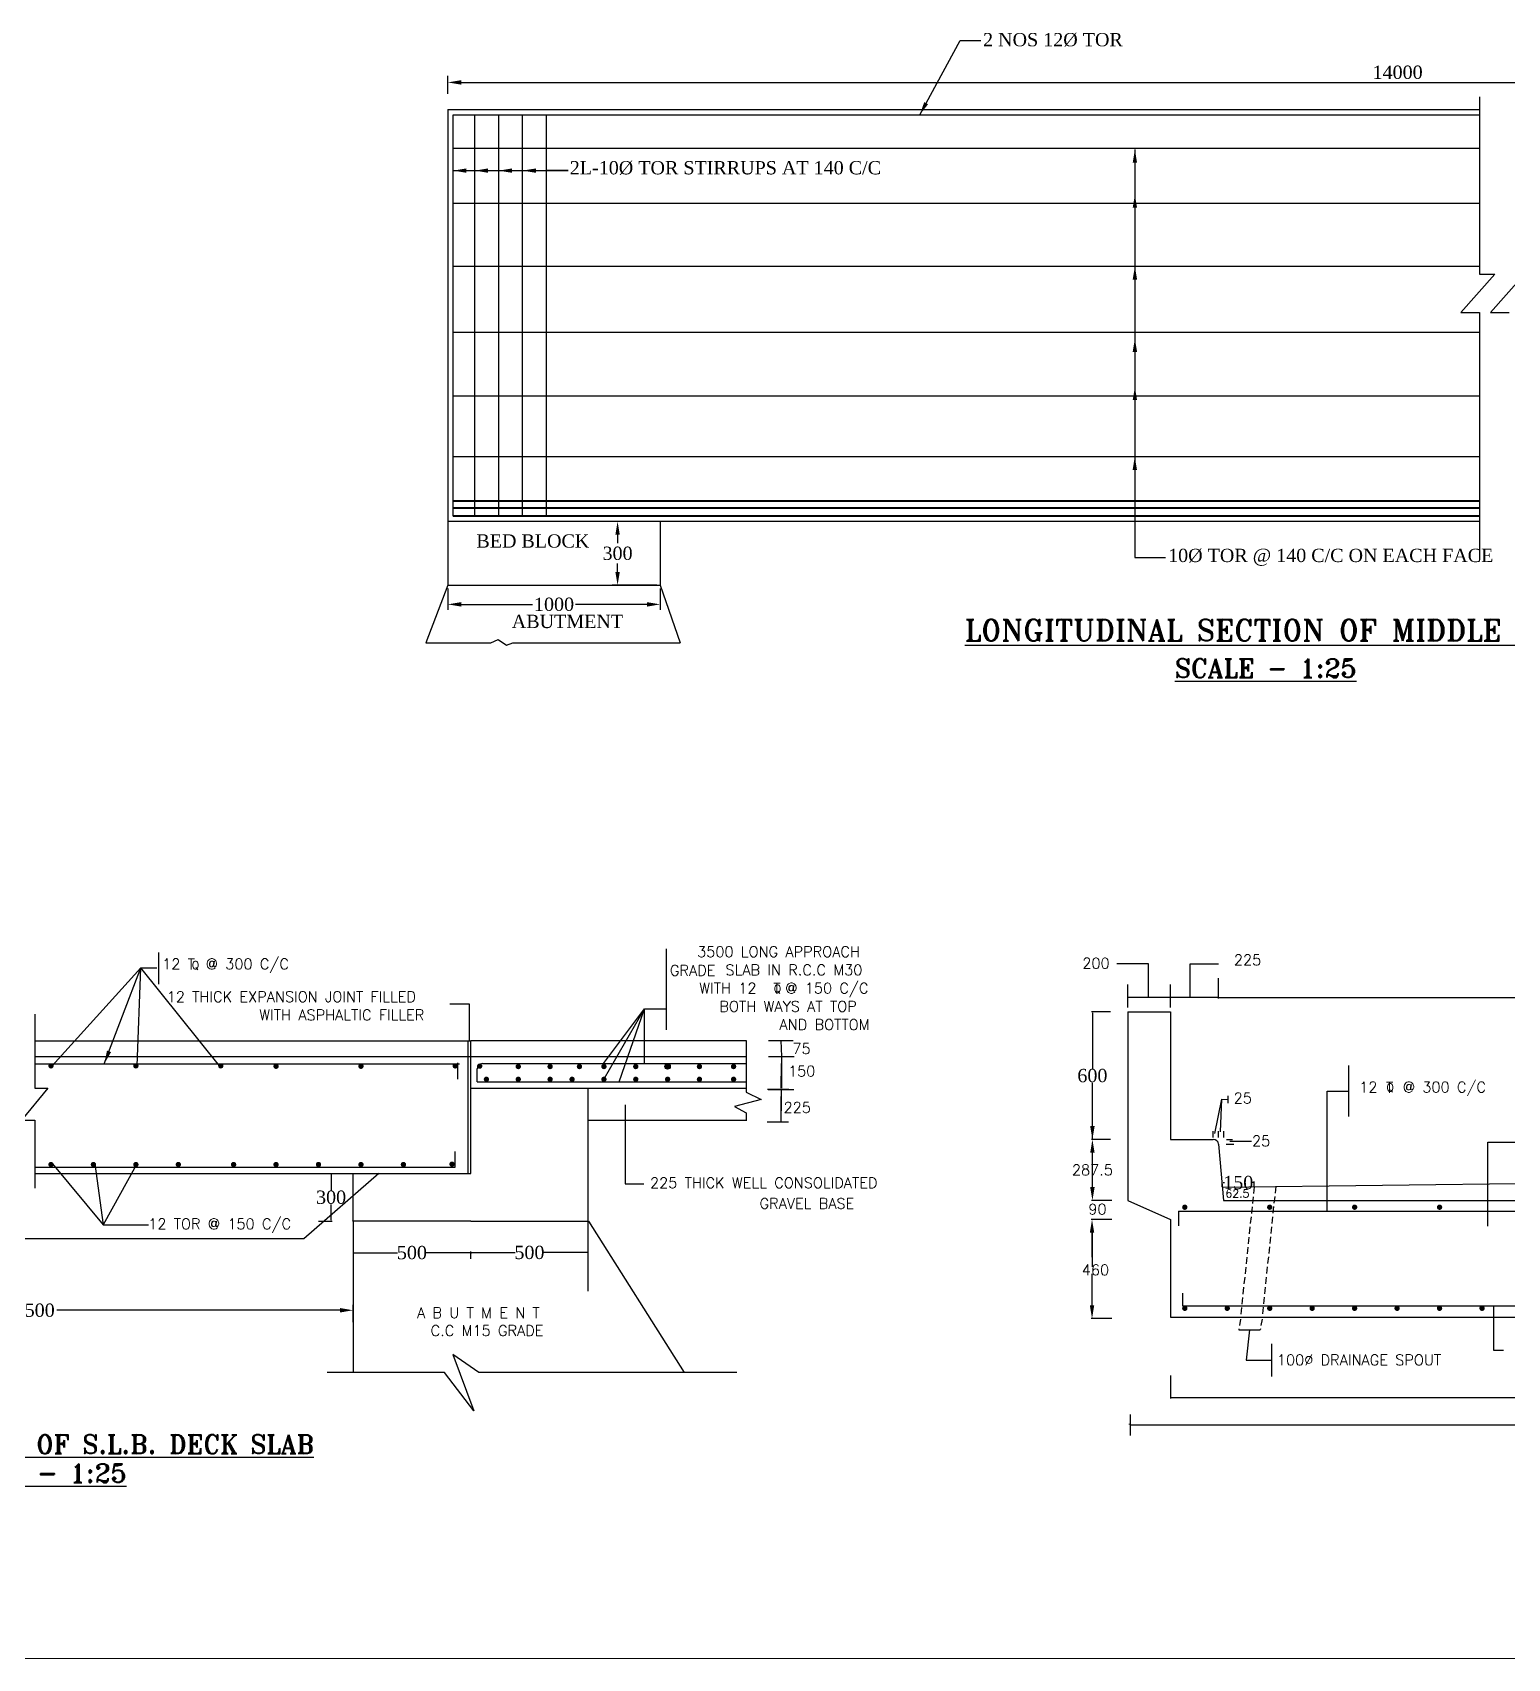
# Model space of a CAD drawing. Header units: millimetres. Extents: x 80 to 6605, y -565 to 2491.
# Drawn here: x 5758 to 6035.9, y -564.6 to -258.3 of the extents above; entities that cross this region are included whole.
import ezdxf

# ---------------------------------------------------------------- set-up
doc = ezdxf.new("R2010")
doc.units = ezdxf.units.MM
doc.linetypes.add('DASHED', pattern=[19.05, 12.7, -6.35])
doc.layers.add('border', color=7, linetype='Continuous')
doc.styles.add('ROMANS', font='romans.shx', dxfattribs={"height": 2.5})
doc.styles.add('ROMANT', font='romant')
doc.styles.add('SIMPLEX', font='simplex.shx')
doc.styles.get("Standard").update_dxf_attribs({"font": 'times.ttf', "height": 2.5})
doc.styles.add('TNR_2.5', font='times.ttf', dxfattribs={"height": 2.5})
doc.dimstyles.new('ISO-25', dxfattribs={"dimtxt": 2.5, "dimasz": 2.5, "dimexe": 1.25, "dimexo": 0.625, "dimtad": 1, "dimlfac": 25, "dimtxsty": 'Standard', "dimcen": 2.5, "dimadec": 0, "dimazin": 0, "dimtfac": 1, "dimtmove": 0, "dimatfit": 3, "dimfxl": 1, "dimarcsym": 0})
doc.dimstyles.get("Standard").update_dxf_attribs({"dimtxt": 0.18, "dimasz": 0.18, "dimexe": 0.18, "dimexo": 0.0625, "dimgap": 0.09, "dimtad": 0, "dimtih": 1, "dimtoh": 1, "dimdec": 4, "dimzin": 0, "dimdsep": 46, "dimtxsty": 'Standard', "dimcen": 0.09, "dimadec": 0, "dimazin": 0, "dimtfac": 1, "dimtdec": 4, "dimtofl": 0, "dimtmove": 0, "dimatfit": 3, "dimfxl": 1, "dimtolj": 1, "dimtzin": 0, "dimarcsym": 0})
doc.dimstyles.new('STYLE_ESH', dxfattribs={"dimtxt": 2.5, "dimasz": 2.5, "dimexe": 1, "dimexo": 0.625, "dimtad": 0, "dimtih": 1, "dimtoh": 1, "dimdec": 0, "dimlfac": 100, "dimzin": 9, "dimdsep": 46, "dimtxsty": 'TNR_2.5', "dimcen": 2.5, "dimadec": 0, "dimazin": 2, "dimtfac": 1, "dimtdec": 0, "dimtofl": 0, "dimtmove": 2, "dimatfit": 3, "dimfxl": 1, "dimarcsym": 0})

# ---------------------------------------------------------------- blocks, each defined once
blk = doc.blocks.new('*D156')
at = {"color": 0, "lineweight": -2, "transparency": 16777216}
for p, q in [((5981.41, -436.44), (5981.41, -440.22)), ((5981.59, -440.04), (6063.18, -440.04)), ((6152.14, -440.04), (6070.55, -440.04)), ((6152.32, -443.6), (6152.32, -439.86))]:
    blk.add_line(p, q, dxfattribs=at)
at = {"color": 0, "transparency": 16777216}
for points in [[(5981.59, -440.01), (5981.59, -440.07), (5981.41, -440.04)], [(6152.14, -440.01), (6152.14, -440.07), (6152.32, -440.04)]]:
    blk.add_solid(points, dxfattribs=at)
at = {"layer": 'Defpoints', "color": 0, "transparency": 16777216}
for p in [(5981.41, -436.38), (6152.32, -440.04), (6152.32, -443.67)]:
    blk.add_point(p, dxfattribs=at)
at = {"color": 0, "transparency": 16777216, "insert": (6066.87, -440.04), "char_height": 2.5, "attachment_point": 5}
blk.add_mtext('\\A1;4250', dxfattribs=at)
blk = doc.blocks.new('*D155')
at = {"color": 0, "lineweight": -2, "transparency": 16777216}
for p, q in [((5964.7, -520.51), (5964.7, -520.39)), ((5964.88, -520.57), (6062.86, -520.57)), ((6168.09, -520.57), (6070.11, -520.57)), ((6168.27, -520.51), (6168.27, -520.39))]:
    blk.add_line(p, q, dxfattribs=at)
at = {"color": 0, "transparency": 16777216}
for points in [[(5964.88, -520.54), (5964.88, -520.6), (5964.7, -520.57)], [(6168.09, -520.54), (6168.09, -520.6), (6168.27, -520.57)]]:
    blk.add_solid(points, dxfattribs=at)
at = {"layer": 'Defpoints', "color": 0, "transparency": 16777216}
for p in [(5964.7, -520.57), (6168.27, -520.57), (6168.27, -520.57)]:
    blk.add_point(p, dxfattribs=at)
at = {"color": 0, "transparency": 16777216, "insert": (6066.48, -520.57), "char_height": 2.5, "attachment_point": 5}
blk.add_mtext('\\A1;5100', dxfattribs=at)
blk = doc.blocks.new('*D154')
at = {"color": 0, "lineweight": -2, "transparency": 16777216}
for p, q in [((5972.41, -511.27), (5972.41, -515.6)), ((6160.41, -511.27), (6160.41, -515.6)), ((5972.59, -515.42), (6062.72, -515.42)), ((6160.23, -515.42), (6070.09, -515.42))]:
    blk.add_line(p, q, dxfattribs=at)
at = {"color": 0, "transparency": 16777216}
for points in [[(5972.59, -515.39), (5972.59, -515.45), (5972.41, -515.42)], [(6160.23, -515.39), (6160.23, -515.45), (6160.41, -515.42)]]:
    blk.add_solid(points, dxfattribs=at)
at = {"layer": 'Defpoints', "color": 0, "transparency": 16777216}
for p in [(5972.41, -511.2), (6160.41, -511.2), (6160.41, -515.42)]:
    blk.add_point(p, dxfattribs=at)
at = {"color": 0, "transparency": 16777216, "insert": (6066.41, -515.42), "char_height": 2.5, "attachment_point": 5}
blk.add_mtext('\\A1;4700', dxfattribs=at)
blk = doc.blocks.new('*D173')
at = {"color": 0, "lineweight": -2, "transparency": 16777216}
for p, q in [((5811.87, -473.2), (5814.45, -473.2)), ((5814.27, -473.38), (5814.27, -476.33)), ((5814.27, -482.02), (5814.27, -479.06)), ((5811.87, -482.2), (5814.45, -482.2))]:
    blk.add_line(p, q, dxfattribs=at)
at = {"color": 0, "transparency": 16777216}
for points in [[(5814.24, -473.38), (5814.3, -473.38), (5814.27, -473.2)], [(5814.24, -482.02), (5814.3, -482.02), (5814.27, -482.2)]]:
    blk.add_solid(points, dxfattribs=at)
at = {"layer": 'Defpoints', "color": 0, "transparency": 16777216}
for p in [(5811.8, -473.2), (5814.27, -473.2), (5811.8, -482.2)]:
    blk.add_point(p, dxfattribs=at)
at = {"color": 0, "transparency": 16777216, "insert": (5814.27, -477.7), "char_height": 2.5, "attachment_point": 5}
blk.add_mtext('\\A1;300', dxfattribs=at)
blk = doc.blocks.new('*D172')
at = {"color": 0, "lineweight": -2, "transparency": 16777216}
for p, q in [((5840.57, -489.32), (5840.57, -487.92)), ((5840.75, -488.1), (5848.94, -488.1)), ((5862.53, -488.1), (5854.35, -488.1)), ((5862.71, -489.32), (5862.71, -487.92))]:
    blk.add_line(p, q, dxfattribs=at)
at = {"color": 0, "transparency": 16777216}
for points in [[(5840.75, -488.07), (5840.75, -488.13), (5840.57, -488.1)], [(5862.53, -488.07), (5862.53, -488.13), (5862.71, -488.1)]]:
    blk.add_solid(points, dxfattribs=at)
at = {"layer": 'Defpoints', "color": 0, "transparency": 16777216}
for p in [(5840.57, -489.38), (5862.71, -488.1), (5862.71, -489.38)]:
    blk.add_point(p, dxfattribs=at)
at = {"color": 0, "transparency": 16777216, "insert": (5851.64, -488.1), "char_height": 2.5, "attachment_point": 5}
blk.add_mtext('\\A1;500', dxfattribs=at)
blk = doc.blocks.new('*D171')
at = {"color": 0, "lineweight": -2, "transparency": 16777216}
for p, q in [((5818.42, -486.25), (5818.42, -488.31)), ((5818.6, -488.13), (5826.79, -488.13)), ((5840.39, -488.13), (5832.2, -488.13)), ((5840.57, -488.14), (5840.57, -488.31))]:
    blk.add_line(p, q, dxfattribs=at)
at = {"color": 0, "transparency": 16777216}
for points in [[(5818.6, -488.1), (5818.6, -488.16), (5818.42, -488.13)], [(5840.39, -488.1), (5840.39, -488.16), (5840.57, -488.13)]]:
    blk.add_solid(points, dxfattribs=at)
at = {"layer": 'Defpoints', "color": 0, "transparency": 16777216}
for p in [(5818.42, -486.19), (5818.42, -488.13), (5840.57, -488.07)]:
    blk.add_point(p, dxfattribs=at)
at = {"color": 0, "transparency": 16777216, "insert": (5829.5, -488.13), "char_height": 2.5, "attachment_point": 5}
blk.add_mtext('\\A1;500', dxfattribs=at)
blk = doc.blocks.new('*D158')
at = {"color": 0, "lineweight": -2, "transparency": 16777216}
for p, q in [((5982.19, -475.72), (5982.19, -474.75)), ((5982.37, -474.93), (5982.62, -474.93)), ((5988.03, -474.93), (5987.78, -474.93)), ((5988.21, -475.65), (5988.21, -474.75))]:
    blk.add_line(p, q, dxfattribs=at)
at = {"color": 0, "transparency": 16777216}
for points in [[(5982.37, -474.9), (5982.37, -474.96), (5982.19, -474.93)], [(5988.03, -474.9), (5988.03, -474.96), (5988.21, -474.93)]]:
    blk.add_solid(points, dxfattribs=at)
at = {"layer": 'Defpoints', "color": 0, "transparency": 16777216}
for p in [(5982.19, -474.93), (5982.19, -475.78), (5988.21, -475.71)]:
    blk.add_point(p, dxfattribs=at)
at = {"color": 0, "transparency": 16777216, "insert": (5985.2, -474.93), "char_height": 2.5, "attachment_point": 5}
blk.add_mtext('\\A1;150', dxfattribs=at)
blk = doc.blocks.new('*D157')
at = {"color": 0, "lineweight": -2, "transparency": 16777216}
for p, q in [((5961.16, -442.78), (5957.54, -442.78)), ((5957.72, -442.96), (5957.72, -453.42)), ((5957.72, -466.6), (5957.72, -456.15)), ((5961.16, -466.78), (5957.54, -466.78))]:
    blk.add_line(p, q, dxfattribs=at)
at = {"color": 0, "transparency": 16777216}
for points in [[(5957.69, -442.96), (5957.75, -442.96), (5957.72, -442.78)], [(5957.69, -466.6), (5957.75, -466.6), (5957.72, -466.78)]]:
    blk.add_solid(points, dxfattribs=at)
at = {"layer": 'Defpoints', "color": 0, "transparency": 16777216}
for p in [(5957.72, -442.78), (5961.22, -442.78), (5961.22, -466.78)]:
    blk.add_point(p, dxfattribs=at)
at = {"color": 0, "transparency": 16777216, "insert": (5957.72, -454.78), "char_height": 2.5, "attachment_point": 5}
blk.add_mtext('\\A1;600', dxfattribs=at)
blk = doc.blocks.new('*D258')
at = {"color": 0, "lineweight": -2, "transparency": 16777216}
for p, q in [((5836.28, -269.84), (5836.28, -266.44)), ((6194.18, -269.84), (6194.18, -266.44)), ((5838.78, -267.69), (6191.68, -267.69))]:
    blk.add_line(p, q, dxfattribs=at)
at = {"color": 0, "transparency": 16777216}
for points in [[(5838.78, -267.27), (5838.78, -268.11), (5836.28, -267.69)], [(6191.68, -267.27), (6191.68, -268.11), (6194.18, -267.69)]]:
    blk.add_solid(points, dxfattribs=at)
at = {"layer": 'Defpoints', "color": 0, "transparency": 16777216}
for p in [(6194.18, -267.69), (5836.28, -270.47), (6194.18, -270.47)]:
    blk.add_point(p, dxfattribs=at)
at = {"color": 0, "transparency": 16777216, "insert": (6015.23, -265.79), "char_height": 2.5, "attachment_point": 5}
blk.add_mtext('14000', dxfattribs=at)
blk = doc.blocks.new('*D263')
at = {"color": 0, "lineweight": -2, "transparency": 16777216}
for p, q in [((5875.66, -350.4), (5867.25, -350.4)), ((5868.25, -352.9), (5868.25, -354.5)), ((5868.25, -359.9), (5868.25, -358.29)), ((5875.66, -362.4), (5867.25, -362.4))]:
    blk.add_line(p, q, dxfattribs=at)
at = {"color": 0, "transparency": 16777216}
for points in [[(5867.84, -352.9), (5868.67, -352.9), (5868.25, -350.4)], [(5867.84, -359.9), (5868.67, -359.9), (5868.25, -362.4)]]:
    blk.add_solid(points, dxfattribs=at)
at = {"layer": 'Defpoints', "color": 0, "transparency": 16777216}
for p in [(5876.28, -350.4), (5868.25, -362.4), (5876.28, -362.4)]:
    blk.add_point(p, dxfattribs=at)
at = {"color": 0, "transparency": 16777216, "insert": (5868.25, -356.4), "char_height": 2.5, "attachment_point": 5, "style": 'TNR_2.5'}
blk.add_mtext('300', dxfattribs=at)
blk = doc.blocks.new('*D262')
at = {"color": 0, "lineweight": -2, "transparency": 16777216}
for p, q in [((5836.28, -363.02), (5836.28, -367.01)), ((5876.28, -363.02), (5876.28, -367.01)), ((5838.78, -366.01), (5852.25, -366.01)), ((5873.78, -366.01), (5860.32, -366.01))]:
    blk.add_line(p, q, dxfattribs=at)
at = {"color": 0, "transparency": 16777216}
for points in [[(5838.78, -365.59), (5838.78, -366.43), (5836.28, -366.01)], [(5873.78, -365.59), (5873.78, -366.43), (5876.28, -366.01)]]:
    blk.add_solid(points, dxfattribs=at)
at = {"layer": 'Defpoints', "color": 0, "transparency": 16777216}
for p in [(5836.28, -362.4), (5876.28, -362.4), (5836.28, -366.01)]:
    blk.add_point(p, dxfattribs=at)
at = {"color": 0, "transparency": 16777216, "insert": (5856.28, -366.01), "char_height": 2.5, "attachment_point": 5, "style": 'TNR_2.5'}
blk.add_mtext('1000', dxfattribs=at)
blk = doc.blocks.new('*D270')
at = {"color": 0, "lineweight": -2, "transparency": 16777216}
for p, q in [((5698.42, -501.2), (5698.42, -497.98)), ((5700.92, -498.98), (5754.25, -498.98)), ((5815.92, -498.98), (5762.59, -498.98)), ((5818.42, -501.2), (5818.42, -497.98))]:
    blk.add_line(p, q, dxfattribs=at)
at = {"color": 0, "transparency": 16777216}
for points in [[(5700.92, -498.56), (5700.92, -499.4), (5698.42, -498.98)], [(5815.92, -498.56), (5815.92, -499.4), (5818.42, -498.98)]]:
    blk.add_solid(points, dxfattribs=at)
at = {"layer": 'Defpoints', "color": 0, "transparency": 16777216}
for p in [(5818.42, -498.98), (5698.42, -501.83), (5818.42, -501.83)]:
    blk.add_point(p, dxfattribs=at)
at = {"color": 0, "transparency": 16777216, "insert": (5758.42, -498.98), "char_height": 2.5, "attachment_point": 5, "style": 'TNR_2.5'}
blk.add_mtext('6500', dxfattribs=at)

msp = doc.modelspace()

# ---------------------------------------------------------------- linework, layer by layer
at = {"color": 0}
for p, q in [((6030.6693, -270.39424), (6030.6693, -303.82663)), ((5836.28104, -272.79795), (6030.6693, -272.79795)), ((5836.28104, -272.79795), (6030.6693, -272.79795)), ((5836.28104, -272.79795), (5836.28104, -350.39795)), ((5837.28104, -273.79795), (6030.6693, -273.79795)), ((5837.28104, -349.39795), (5837.28104, -273.79795)), ((5841.36217, -349.39795), (5841.36217, -273.79795)), ((5845.86217, -349.39795), (5845.86217, -273.79795)), ((5850.36217, -349.39795), (5850.36217, -273.79795)), ((5854.86217, -349.39795), (5854.86217, -273.79795)), ((5837.28104, -280.05808), (6030.6693, -280.05808)), ((5837.28104, -290.45906), (6030.6693, -290.45906)), ((5837.28104, -302.31698), (6030.6693, -302.31698)), ((6033.52753, -303.82663), (6027.13856, -311.05072)), ((6030.6693, -303.82663), (6033.52753, -303.82663)), ((6039.11372, -303.82663), (6032.72475, -311.05072)), ((6027.13856, -311.05072), (6030.6693, -311.05072)), ((6030.6693, -311.05072), (6030.6693, -357.64149)), ((6032.72475, -311.05072), (6036.25549, -311.05072)), ((5837.28104, -314.74554), (6030.6693, -314.74554)), ((5837.28104, -326.72489), (6030.6693, -326.72489)), ((5837.28104, -338.16945), (6030.6693, -338.16945)), ((6030.6693, -350.39795), (5836.28104, -350.39795)), ((5836.28104, -350.39795), (5836.28104, -362.39795)), ((5876.28104, -350.39795), (5876.28104, -362.39795)), ((5836.28104, -362.39795), (5832.12174, -373.27874)), ((5836.28104, -362.39795), (5876.28104, -362.39795)), ((5862.64511, -362.39795), (5870.31959, -362.39795)), ((5876.28104, -362.39795), (5880.01876, -373.27874)), ((5832.12174, -373.27874), (5844.38772, -373.27874)), ((5844.38772, -373.27874), (5845.72056, -372.60696)), ((5845.72056, -372.60696), (5847.32566, -373.71445)), ((5847.32566, -373.71445), (5848.51923, -373.27874)), ((5848.51923, -373.27874), (5880.01876, -373.27874)), ((5781.79139, -437.58203), (5781.79139, -431.59257)), ((5877.46235, -446.13876), (5877.46235, -430.88048)), ((5964.40811, -441.97702), (5964.40811, -437.61306)), ((5972.40811, -441.97702), (5972.40811, -437.61306)), ((5981.40811, -440.04458), (5964.40811, -440.04458)), ((5758.41733, -443.19563), (5758.41733, -457.11105)), ((5964.40811, -442.78383), (5964.40811, -478.28383)), ((5964.40811, -442.78383), (5972.40811, -442.78383)), ((5972.40811, -442.78383), (5972.40811, -466.78383)), ((5758.41733, -448.19563), (5840.5736, -448.19563)), ((5840.0936, -473.19563), (5840.0936, -448.19563)), ((5840.5736, -473.19563), (5840.5736, -448.1824)), ((5840.5736, -448.1824), (5892.46023, -448.1824)), ((5892.46023, -448.1824), (5892.46023, -457.89351)), ((5896.68765, -448.1824), (5901.3489, -448.1824)), ((5899.01828, -448.1824), (5899.10799, -451.1824)), ((5758.41733, -451.19563), (5840.5736, -451.19563)), ((5758.41733, -452.54207), (5838.48522, -452.54207)), ((5838.12306, -455.47083), (5838.12306, -452.40083)), ((5840.5736, -451.1824), (5892.46023, -451.1824)), ((5842.7736, -452.51605), (5892.46023, -452.51605)), ((5896.68765, -451.1824), (5901.52832, -451.1824)), ((5899.10799, -451.1824), (5899.10799, -457.1706)), ((6006.06142, -462.49553), (6006.06142, -452.88364)), ((5841.7736, -455.9706), (5841.7736, -453.51605)), ((5841.7736, -455.9706), (5892.46023, -455.9706)), ((5760.90045, -457.11105), (5755.95183, -463.15364)), ((5758.41733, -457.11105), (5760.90045, -457.11105)), ((5840.5736, -457.1706), (5892.46023, -457.1706)), ((5862.71485, -495.39563), (5862.71485, -457.1706)), ((5895.27689, -459.27132), (5890.26355, -460.60776)), ((5892.46023, -457.89351), (5895.27689, -459.27132)), ((5900.49159, -457.37026), (5896.49391, -457.37026)), ((5896.64084, -457.37411), (5901.48151, -457.37411)), ((5983.27986, -459.97032), (5983.27986, -458.57927)), ((5890.26355, -460.60776), (5892.46023, -461.77643)), ((5892.46023, -461.77643), (5892.46023, -463.27949)), ((5755.95183, -463.15364), (5758.41733, -463.15364)), ((5758.41733, -463.15364), (5758.41733, -475.97125)), ((5862.71485, -463.1706), (5892.46023, -463.1706)), ((5900.44478, -463.56197), (5896.4471, -463.56197)), ((5980.40811, -465.23431), (5980.40811, -466.45074)), ((5981.40811, -465.23431), (5981.40811, -466.45074)), ((5982.40811, -465.23431), (5982.40811, -466.45074)), ((5972.40811, -466.78383), (5980.4913, -466.78383)), ((5981.48754, -467.6972), (5982.40811, -478.28383)), ((5982.91295, -467.6972), (5984.33836, -467.6972)), ((5983.00131, -466.78383), (5984.11552, -466.78383)), ((5837.62891, -471.99563), (5837.62891, -469.05977)), ((5758.41733, -471.99563), (5837.62891, -471.99563)), ((5818.41733, -482.19563), (5818.41733, -473.19563)), ((5982.19072, -475.78383), (6066.40811, -474.78383)), ((5964.40811, -478.28383), (5972.40811, -481.88383)), ((5973.92389, -480.28383), (6159.10079, -480.28383)), ((5973.92389, -480.28383), (5973.92389, -483.0714)), ((5973.92389, -480.28383), (5973.92389, -482.64904)), ((5982.40811, -478.28383), (6066.40811, -478.28383)), ((5840.5736, -482.19563), (5818.33374, -482.19563)), ((5840.5736, -482.19563), (5862.71485, -482.19563)), ((5862.76141, -482.19563), (5880.82847, -510.67508)), ((5972.40811, -481.88383), (5972.40811, -500.28383)), ((5957.65078, -498.05051), (5957.65078, -492.10225)), ((5974.71852, -495.76566), (5974.71852, -498.12814)), ((5974.71852, -498.12814), (6158.0885, -498.12814)), ((5972.40811, -500.28383), (6160.40811, -500.28383)), ((5982.40811, -500.28383), (6066.40811, -500.28383)), ((5985.30102, -502.65163), (5989.35437, -502.65163)), ((5991.55801, -511.4825), (5991.55801, -505.30343)), ((5837.23683, -507.31964), (5841.13684, -517.91725)), ((5842.11185, -510.67508), (5837.23683, -507.31964)), ((5835.61183, -510.67508), (5813.54674, -510.67508)), ((5841.13684, -517.91725), (5835.61183, -510.67508)), ((5890.72732, -510.67508), (5842.11185, -510.67508)), ((5964.87521, -522.5871), (5964.87521, -518.64355))]:
    msp.add_line(p, q, dxfattribs=at)
at = {"color": 0, "lineweight": 40}
for p, q in [((6030.6693, -346.58591), (5837.28104, -346.58591)), ((6030.6693, -347.89795), (5837.28104, -347.89795)), ((6030.6693, -349.39795), (5837.28104, -349.39795))]:
    msp.add_line(p, q, dxfattribs=at)
at = {"color": 0, "ltscale": 6}
for p, q in [((5957.72277, -464.28383), (5957.72277, -461.78383)), ((5961.0443, -466.78383), (5957.54277, -466.78383)), ((5957.72277, -473.88383), (5957.72277, -467.44035)), ((5957.72277, -475.78383), (5957.72277, -469.34035)), ((5961.40628, -478.28383), (5957.54277, -478.28383)), ((5961.37898, -481.88383), (5957.47078, -481.88383)), ((5957.65078, -488.98383), (5957.65078, -482.54035)), ((5957.65078, -484.38383), (5957.65078, -490.82732)), ((5961.37898, -500.55051), (5957.47078, -500.55051))]:
    msp.add_line(p, q, dxfattribs=at)
at = {"color": 0, "ltscale": 0.5}
for p, q in [((5758.41733, -473.19563), (5840.5736, -473.19563)), ((5818.41733, -482.19563), (5818.41733, -510.67508))]:
    msp.add_line(p, q, dxfattribs=at)
at = {"color": 0, "linetype": 'DASHED', "ltscale": 0.1}
for p, q in [((5988.20715, -475.71239), (5985.62258, -500.28383)), ((5992.26841, -475.66417), (5989.67594, -500.28383)), ((5984.63932, -498.12814), (5988.69268, -498.12814)), ((5985.63334, -500.62378), (5985.30102, -502.65163)), ((5989.68669, -500.62378), (5989.35437, -502.65163))]:
    msp.add_line(p, q, dxfattribs=at)
at = {"color": 0}
msp.add_lwpolyline([(5843.86217, -284.30376), (5850.36217, -284.30376), (5854.86217, -284.30376)], dxfattribs=at)
at = {"color": 0, "const_width": 0.5}
for points in [[(5761.23817, -452.93951, 1), (5761.73817, -452.93951, 1)], [(5777.23817, -452.93951, 1), (5777.73817, -452.93951, 1)], [(5793.23817, -452.93951, 1), (5793.73817, -452.93951, 1)], [(5804.14903, -453.01282, -1), (5803.64903, -453.01282, -1)], [(5820.14903, -453.01282, -1), (5819.64903, -453.01282, -1)], [(5837.90824, -452.94772, -1), (5837.40824, -452.94772, -1)], [(5842.52185, -452.99333, -1), (5842.02185, -452.99333, -1)], [(5849.78933, -453.06783, -1), (5849.28933, -453.06783, -1)], [(5855.78933, -453.06783, -1), (5855.28933, -453.06783, -1)], [(5861.3193, -453.06783, -1), (5860.8193, -453.06783, -1)], [(5865.93058, -453.06783, -1), (5865.43058, -453.06783, -1)], [(5871.93058, -453.06783, -1), (5871.43058, -453.06783, -1)], [(5877.93058, -453.06783, -1), (5877.43058, -453.06783, -1)], [(5883.93058, -453.06783, -1), (5883.43058, -453.06783, -1)], [(5890.35723, -453.06895, -1), (5889.85723, -453.06895, -1)], [(5843.78933, -455.46947, -1), (5843.28933, -455.46947, -1)], [(5849.78933, -455.46947, -1), (5849.28933, -455.46947, -1)], [(5855.78933, -455.46947, -1), (5855.28933, -455.46947, -1)], [(5859.93058, -455.46947, -1), (5859.43058, -455.46947, -1)], [(5865.93058, -455.46947, -1), (5865.43058, -455.46947, -1)], [(5871.93058, -455.46947, -1), (5871.43058, -455.46947, -1)], [(5877.93058, -455.46947, -1), (5877.43058, -455.46947, -1)], [(5883.93058, -455.46947, -1), (5883.43058, -455.46947, -1)], [(5890.35723, -455.4706, -1), (5889.85723, -455.4706, -1)], [(5761.23817, -471.52792, 1), (5761.73817, -471.52792, 1)], [(5769.23817, -471.52792, 1), (5769.73817, -471.52792, 1)], [(5777.23817, -471.52792, 1), (5777.73817, -471.52792, 1)], [(5785.23817, -471.52792, 1), (5785.73817, -471.52792, 1)], [(5796.14903, -471.52792, -1), (5795.64903, -471.52792, -1)], [(5804.14903, -471.52792, -1), (5803.64903, -471.52792, -1)], [(5812.14903, -471.52792, -1), (5811.64903, -471.52792, -1)], [(5820.14903, -471.52792, -1), (5819.64903, -471.52792, -1)], [(5828.14903, -471.52792, -1), (5827.64903, -471.52792, -1)], [(5837.30342, -471.46282, -1), (5836.80342, -471.46282, -1)], [(5974.8813, -479.5664, -1), (5975.3813, -479.5664, -1)], [(5990.8813, -479.5664, -1), (5991.3813, -479.5664, -1)], [(6006.8813, -479.5664, -1), (6007.3813, -479.5664, -1)], [(6022.8813, -479.5664, -1), (6023.3813, -479.5664, -1)], [(5974.8813, -498.60968, -1), (5975.3813, -498.60968, -1)], [(5982.8813, -498.60968, -1), (5983.3813, -498.60968, -1)], [(5990.8813, -498.60968, -1), (5991.3813, -498.60968, -1)], [(5998.8813, -498.60968, -1), (5999.3813, -498.60968, -1)], [(6006.8813, -498.60968, -1), (6007.3813, -498.60968, -1)], [(6014.8813, -498.60968, -1), (6015.3813, -498.60968, -1)], [(6022.8813, -498.60968, -1), (6023.3813, -498.60968, -1)], [(6030.8813, -498.60968, -1), (6031.3813, -498.60968, -1)]]:
    msp.add_lwpolyline(points, format="xyb", close=True, dxfattribs=at)
at = {"color": 0}
msp.add_circle((5877.67537, -453.05673), 0.49988, dxfattribs=at)
for centre, start, end in [((5842.7736, -453.51605), 90, 180), ((5980.4913, -467.78383), 4.9697407, 90), ((5817.41733, -481.77616), 342.5584492, 0)]:
    msp.add_arc(centre, 1, start, end, dxfattribs=at)
at = {"color": 0, "ltscale": 6}
for points in [[(5957.30611, -464.28383), (5958.13944, -464.28383), (5957.72277, -466.78383)], [(5957.30611, -469.28383), (5958.13944, -469.28383), (5957.72277, -466.78383)], [(5957.30611, -475.78383), (5958.13944, -475.78383), (5957.72277, -478.28383)], [(5957.23411, -484.38383), (5958.06745, -484.38383), (5957.65078, -481.88383)], [(5957.23411, -498.05051), (5958.06745, -498.05051), (5957.65078, -500.55051)]]:
    msp.add_solid(points, dxfattribs=at)
at = {"layer": 'border', "color": 0, "lineweight": 5}
msp.add_line((5589.115, -564.5717), (6449.115, -564.5717), dxfattribs=at)

# ---------------------------------------------------------------- texts
at = {"color": 0}
for s, p in [('BED BLOCK', (5841.63851, -355.31824)), ('ABUTMENT', (5848.31364, -370.47129))]:
    msp.add_text(s, height=2.5, dxfattribs=at).set_placement(p)
for s, height, style, p in [('%%ULONGITUDINAL SECTION OF MIDDLE BEAM', 4, 'ROMANT', (5933.68277, -372.88717)), ('%%USCALE - 1:25', 3.5, 'ROMANT', (5973.26265, -379.79655)), ('3500 LONG APPROACH', 2, 'SIMPLEX', (5883.24557, -432.44594)), ('12   @ 300 C/C', 2, 'SIMPLEX', (5782.44399, -434.74737)), ('T ', 2, 'SIMPLEX', (5787.23313, -434.80393)), ('Q', 1.5, 'SIMPLEX', (5787.99721, -434.71182)), ('GRADE', 2, 'SIMPLEX', (5878.10885, -435.95447)), ('SLAB IN R.C.C M30', 2, 'SIMPLEX', (5888.5789, -435.87451)), ('WITH 12   @ 150 C/C', 2, 'SIMPLEX', (5883.62652, -439.30308)), ('T ', 2, 'SIMPLEX', (5897.58505, -439.3864)), ('Q', 1.5, 'SIMPLEX', (5897.67342, -439.162)), ('12 THICK EXPANSION JOINT FILLED', 2, 'SIMPLEX', (5783.29772, -440.92167)), ('BOTH WAYS AT TOP', 2, 'SIMPLEX', (5887.43605, -442.73165)), ('WITH ASPHALTIC FILLER', 2, 'SIMPLEX', (5800.7263, -444.35024)), ('AND BOTTOM', 2, 'SIMPLEX', (5898.76938, -446.16022)), ('75', 2, 'SIMPLEX', (5901.19486, -450.6932)), ('150', 2, 'SIMPLEX', (5900.37383, -454.9325)), ('12   @ 300 C/C', 2, 'SIMPLEX', (6008.0016, -457.94732)), ('T ', 2, 'SIMPLEX', (6013.01916, -457.98963)), ('Q', 1.5, 'SIMPLEX', (6013.12127, -457.76523)), ('225', 2, 'SIMPLEX', (5899.52893, -461.77643)), ('225 THICK WELL CONSOLIDATED', 2, 'SIMPLEX', (5874.36887, -475.97612)), ('GRAVEL BASE', 2, 'SIMPLEX', (5895.00927, -479.86524)), ('12 TOR @ 150 C/C', 2, 'SIMPLEX', (5779.81585, -483.70326)), ('A B U T M E N T', 2, 'SIMPLEX', (5830.4492, -500.43576)), ('C.C M15 GRADE', 2, 'SIMPLEX', (5833.02507, -503.80188)), ('100%%C DRAINAGE SPOUT', 2, 'SIMPLEX', (5992.48757, -509.33188)), ('%%ULONGITUDINAL SECTION OF S.L.B. DECK SLAB', 3.5, 'ROMANT', (5697.0452, -525.96993)), ('%%USCALE - 1:25', 3.5, 'ROMANT', (5741.51637, -531.41248))]:
    msp.add_text(s, height=height, dxfattribs=dict(at, style=style)).set_placement(p)
at = {"color": 0, "char_height": 2.5, "width": 90.9920635, "attachment_point": 1}
for s, insert in [('2 NOS 12%%C TOR', (5937.12144, -258.38256)), ('2L-10%%C TOR STIRRUPS AT 140 C/C', (5859.25048, -282.50879)), ('10%%C TOR @ 140 C/C ON EACH FACE', (5971.98459, -355.53848))]:
    msp.add_mtext(s, dxfattribs=dict(at, insert=insert))
at = {"color": 0, "char_height": 2, "attachment_point": 5, "style": 'SIMPLEX'}
for s, insert in [('200', (5958.39553, -433.60248)), ('225', (5986.9563, -432.9753))]:
    msp.add_mtext(s, dxfattribs=dict(at, insert=insert))
at = {"color": 0, "linetype": 'ByBlock', "attachment_point": 5, "style": 'SIMPLEX'}
for s, insert, char_height in [('\\A1;25', (5986.04954, -459.00176), 2), ('\\A1;25', (5989.5099, -467.0714), 2), ('62.5', (5985.04554, -476.97761), 1.5)]:
    msp.add_mtext(s, dxfattribs=dict(at, insert=insert, char_height=char_height))
at = {"color": 0, "ltscale": 6, "char_height": 2, "attachment_point": 5, "style": 'ROMANS'}
for s, insert in [('\\A1;287.5', (5957.72277, -472.53383)), ('90', (5958.67352, -479.93055)), ('460', (5958.2951, -491.38244))]:
    msp.add_mtext(s, dxfattribs=dict(at, insert=insert))

# ---------------------------------------------------------------- dimensions: what is measured, and where the dimension line sits
at = {"color": 0}
for base, p1, p2, text, dimstyle, picture, middle in [((6194.1836, -267.69141), (5836.28104, -270.46908), (6194.1836, -270.46908), '14000', 'ISO-25', '*D258', (6015.23232, -265.79478)), ((5836.28104, -366.01111), (5876.28104, -362.39795), (5836.28104, -362.39795), '1000', 'STYLE_ESH', '*D262', (5856.28104, -366.01111)), ((5818.41733, -498.9796), (5698.41733, -501.827), (5818.41733, -501.827), '6500', 'STYLE_ESH', '*D270', (5758.41733, -498.9796))]:
    dim = msp.add_linear_dim(base=base, p1=p1, p2=p2, text=text, dimstyle=dimstyle, dxfattribs=at)
    dim.commit()
    dim.dimension.update_dxf_attribs({"geometry": picture, "text_midpoint": middle})
dim = msp.add_linear_dim(base=(5868.25453, -362.39795), p1=(5876.28104, -350.39795), p2=(5876.28104, -362.39795), angle=90, text='300', dimstyle='STYLE_ESH', dxfattribs=at)
dim.commit()
dim.dimension.update_dxf_attribs({"geometry": '*D263', "text_midpoint": (5868.25453, -356.39795)})
for base, p1, p2, text, picture, middle in [((6152.32493, -440.04458), (5981.40811, -436.37994), (6152.32493, -443.66734), '4250', '*D156', (6066.86652, -440.04458)), ((5982.19072, -474.9322), (5988.20715, -475.71239), (5982.19072, -475.78383), '150', '*D158', (5985.19894, -474.9322)), ((6160.40811, -515.42348), (5972.40811, -511.2042), (6160.40811, -511.2042), '4700', '*D154', (6066.40811, -515.42348)), ((6168.26973, -520.56877), (5964.69813, -520.56877), (6168.26973, -520.56877), '5100', '*D155', (6066.48393, -520.56877))]:
    dim = msp.add_linear_dim(base=base, p1=p1, p2=p2, text=text, dimstyle='Standard', override={"dimscale": 1}, dxfattribs=at)
    dim.commit()
    dim.dimension.update_dxf_attribs({"geometry": picture, "text_midpoint": middle})
for base, p1, p2, angle, text, picture, middle in [((5957.72277, -442.78383), (5961.2243, -466.78383), (5961.2243, -442.78383), 90, '600', '*D157', (5957.72277, -454.78383)), ((5814.27001, -473.19563), (5811.80284, -482.19563), (5811.80284, -473.19563), 90, '300', '*D173', (5814.27001, -477.69563)), ((5818.41733, -488.1333), (5840.5736, -488.0744), (5818.41733, -486.19168), 180, '500', '*D171', (5829.49547, -488.1333)), ((5862.71485, -488.09763), (5840.5736, -489.3833), (5862.71485, -489.3833), 180, '500', '*D172', (5851.64423, -488.09763))]:
    dim = msp.add_linear_dim(base=base, p1=p1, p2=p2, angle=angle, text=text, dimstyle='Standard', override={"dimscale": 1}, dxfattribs=at)
    dim.commit()
    dim.dimension.update_dxf_attribs({"geometry": picture, "text_midpoint": middle})

# ---------------------------------------------------------------- leaders
msp.add_leader([(5925.19961, -273.79795), (5932.78211, -259.77166), (5936.71378, -259.77166)], dimstyle='STYLE_ESH', dxfattribs=at)
for points, dimstyle, override in [([(5965.7255, -280.30808), (5965.7255, -288.80665)], 'STYLE_ESH', {"dimgap": 0.625, "dimtad": 0}), ([(5837.28104, -284.30376), (5845.86217, -284.30376), (5850.36217, -284.30376)], 'ISO-25', {"dimgap": 0.625, "dimtad": 0}), ([(5841.36217, -284.30376), (5849.94329, -284.30376), (5854.44329, -284.30376)], 'ISO-25', {"dimgap": 0.625, "dimtad": 0}), ([(5845.86217, -284.30376), (5854.44329, -284.30376), (5858.94329, -284.30376)], 'ISO-25', {"dimgap": 0.625, "dimtad": 0}), ([(5850.36217, -284.30376), (5858.94329, -284.30376), (5854.86217, -284.30376)], 'ISO-25', {"dimgap": 0.625, "dimtad": 0}), ([(5965.7255, -288.80665), (5965.7255, -302.31698)], 'STYLE_ESH', {"dimgap": 0.625, "dimtad": 0}), ([(5965.7255, -302.31698), (5965.7255, -315.95131)], 'STYLE_ESH', {"dimgap": 0.625, "dimtad": 0}), ([(5965.7255, -315.95131), (5965.7255, -325.03179)], 'STYLE_ESH', {"dimgap": 0.625, "dimtad": 0}), ([(5965.7255, -325.03179), (5965.70902, -338.16945)], 'STYLE_ESH', {"dimgap": 0.625, "dimtad": 0}), ([(5965.70902, -338.16945), (5965.70902, -357.18367), (5971.50558, -357.18367)], 'STYLE_ESH', {"dimgap": 0.625, "dimtad": 0}), ([(5761.73817, -452.93951), (5778.42095, -434.50509)], 'Standard', {"dimscale": 1}), ([(5777.73817, -452.93951), (5778.42095, -434.50509), (5781.4431, -434.50509)], 'Standard', {"dimscale": 1}), ([(5793.23909, -452.91815), (5778.42095, -434.50509)], 'Standard', {"dimscale": 1}), ([(5968.31135, -440.04458), (5968.31135, -433.71246), (5962.34811, -433.71246)], 'Standard', {"dimscale": 1}), ([(5976.15771, -440.04458), (5976.15771, -433.71246), (5981.49324, -433.71246)], 'Standard', {"dimscale": 1}), ([(5840.35087, -448.1824), (5840.35087, -441.29598), (5836.63547, -441.29598)], 'Standard', {"dimscale": 1}), ([(5865.61688, -452.51605), (5873.2961, -442.19908)], 'Standard', {"dimscale": 1}), ([(5865.77119, -455.23647), (5873.2961, -442.19908)], 'Standard', {"dimscale": 1}), ([(5868.53987, -455.9706), (5873.2961, -442.19908)], 'Standard', {"dimscale": 1}), ([(5873.2961, -452.47434), (5873.2961, -442.19908), (5877.46235, -442.19908)], 'Standard', {"dimscale": 1}), ([(5899.09641, -457.1706), (5899.10799, -452.49985)], 'Standard', {"dimscale": 1}), ([(5899.10799, -451.1824), (5899.10799, -455.20737)], 'Standard', {"dimscale": 1}), ([(5899.0496, -463.36231), (5899.06118, -458.69156)], 'Standard', {"dimscale": 1}), ([(5899.06118, -457.37411), (5899.06118, -461.39907)], 'Standard', {"dimscale": 1}), ([(5980.7729, -465.67362), (5982.10995, -459.21915)], 'Standard', {"dimscale": 1}), ([(5981.88711, -465.39541), (5982.10995, -459.21915), (5983.27986, -459.2748)], 'Standard', {"dimscale": 1}), ([(6001.93699, -480.19793), (6001.93699, -457.68959), (6006.06142, -457.68959)], 'Standard', {"dimscale": 1}), ([(5869.69531, -460.29318), (5869.69531, -475.14172), (5873.19435, -475.14172)], 'Standard', {"dimscale": 1}), ([(5983.62565, -467.13986), (5987.66773, -467.13986)], 'Standard', {"dimscale": 1}), ([(6032.25111, -483.16469), (6032.25111, -467.28626), (6042.2783, -467.28626)], 'Standard', {"dimscale": 1}), ([(5761.77119, -471.3667), (5771.3379, -482.89627)], 'Standard', {"dimscale": 1}), ([(5769.77119, -471.3667), (5771.3379, -482.89627)], 'Standard', {"dimscale": 1}), ([(5777.52119, -471.6167), (5771.3379, -482.89627), (5779.86163, -482.89627)], 'Standard', {"dimscale": 1}), ([(5823.24098, -473.19563), (5809.11491, -485.51524), (5753.7885, -485.51524)], 'Standard', {"dimscale": 1}), ([(6033.29809, -498.12814), (6033.29809, -506.50189), (6035.16637, -506.50189)], 'Standard', {"dimscale": 1}), ([(5987.3277, -502.65163), (5986.666, -508.39296), (5991.55801, -508.39296)], 'Standard', {"dimscale": 1})]:
    msp.add_leader(points, dimstyle=dimstyle, override=override, dxfattribs=at)
at = {"color": 0, "ltscale": 6}
msp.add_leader([(5771.53413, -452.54207), (5778.42095, -434.50509)], dimstyle='ISO-25', override={"dimgap": 0.625, "dimtad": 0}, dxfattribs=at)

doc.saveas('drawing.dxf')
